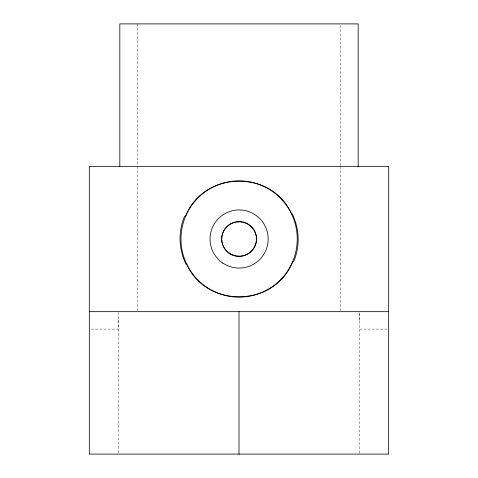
<?xml version="1.0" encoding="UTF-8"?>
<svg xmlns="http://www.w3.org/2000/svg" width="478" height="478" viewBox="0 0 478 478"><rect width="100%" height="100%" fill="white"/><g stroke="black" fill="none" stroke-linecap="round" stroke-linejoin="round"><path stroke-width="0.36" stroke-dasharray="2.39 1.79" d="M118.407 320.391L118.407 329.109L89.332 329.109M340.677 165.585L340.736 25.394M359.593 320.391L359.593 312.397L359.593 454.1M359.593 329.109L388.668 329.109M137.264 23.9L137.323 165.585M340.677 166.332L340.677 310.921M137.323 166.332L137.323 310.921M118.407 312.397L118.407 454.1"/><path stroke-width="0.72" d="M89.302 311.668L89.302 166.332L388.698 166.332L388.668 454.1L89.332 454.1L89.332 311.668L388.698 311.668M185.446 216.606C202.893 170.688 271.916 169.087 291.58 214.001M292.745 261.394C275.298 307.312 206.275 308.913 186.611 263.999M358.177 166.332L358.177 23.9L119.823 23.9L119.823 166.332M239 311.668L239 454.1M186.097 264.28A54.916 52.138 86.1 0 1 184.598 216.199M292.1 213.714A54.892 52.096 86.1 0 1 293.594 261.807M210.027 289.345A58.137 58.137 0 0 0 297.232 239A58.137 58.137 0 0 0 210.027 188.655A58.137 58.137 0 0 0 210.027 289.345M230.378 254.105A17.441 17.441 0 0 0 256.537 239A17.441 17.441 0 0 0 230.378 223.895A17.441 17.441 0 0 0 230.378 254.105M222.802 263.073A29.068 29.068 0 0 0 268.092 241.073A29.068 29.068 0 0 0 226.393 212.853A29.068 29.068 0 0 0 222.802 263.073M228.95 252.892A17.375 17.112 0.3 0 0 256.387 240.709A17.375 17.112 0.3 0 0 231.95 223.399A17.375 17.112 0.3 0 0 228.95 252.892"/></g></svg>
